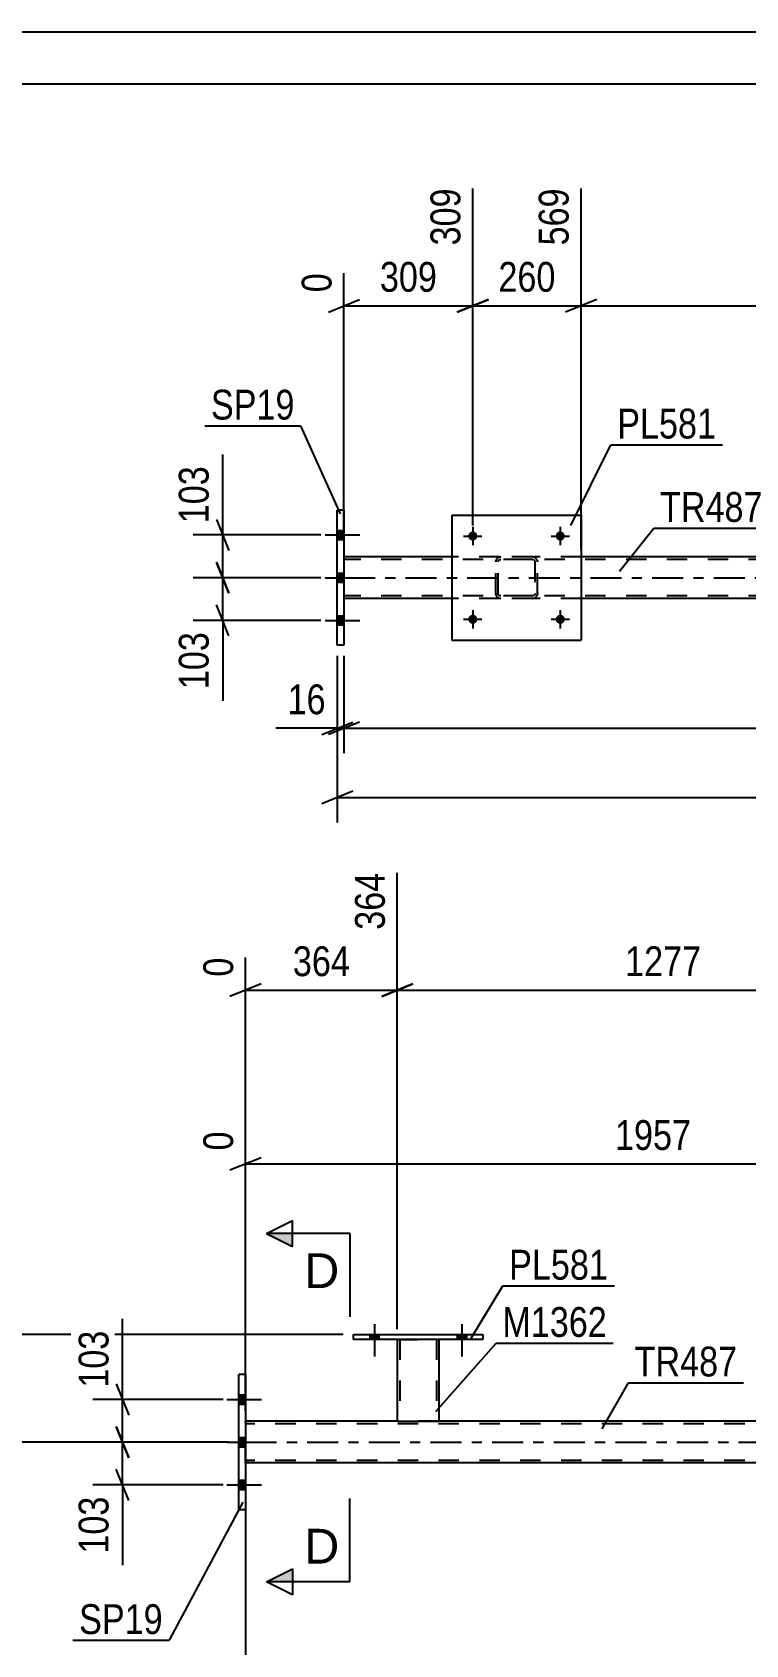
# Model space of a CAD drawing. Header units: millimetres. Extents: x 0 to 841, y 0 to 594.
# Drawn here: x 85.4 to 153.9, y 439.1 to 594 of the extents above; entities that cross this region are included whole.
import ezdxf

# ---------------------------------------------------------------- set-up
doc = ezdxf.new("R2010")
doc.units = ezdxf.units.MM
doc.linetypes.add('DXK_LINE_DOT2', pattern=[3.9198, 1.9599, -1.9599])
doc.linetypes.add('DXK_LINE_DOT3', pattern=[5.9187, 2.979, -0.9799, 0.9799, -0.9799])
doc.styles.add('Arial', font='ARIAL.TTF', dxfattribs={"height": 0.2})
doc.styles.add('Arial Narrow', font='ARIALN.TTF', dxfattribs={"height": 0.2})

# ---------------------------------------------------------------- blocks, each defined once
blk = doc.blocks.new('Unknown-318894806-1133')
at = {"color": 5, "linetype": 'Continuous'}
for p, q in [((841, 594), (0, 594)), ((836, 589), (5, 589))]:
    blk.add_line(p, q, dxfattribs=at)
blk = doc.blocks.new('Part-318894806-4812 - 4784')
at = {"color": 2, "linetype": 'Continuous'}
for p, q in [((115.36, 548.1), (114.72, 548.1)), ((114.72, 535.1), (114.72, 548.1)), ((115.36, 548.1), (115.36, 535.1)), ((115.36, 535.1), (114.72, 535.1))]:
    blk.add_line(p, q, dxfattribs=at)
blk = doc.blocks.new('Part-318894806-4909 - 4784')
at = {"color": 2, "linetype": 'Continuous'}
for p, q in [((125.73, 547.6), (125.73, 535.6)), ((125.73, 547.6), (138.13, 547.6)), ((138.13, 547.6), (138.13, 535.6)), ((125.73, 535.6), (138.13, 535.6))]:
    blk.add_line(p, q, dxfattribs=at)
blk = doc.blocks.new('Part-318894806-4910 - 4784')
at = {"color": 7, "linetype": 'DXK_LINE_DOT2'}
for p, q in [((129.93, 543.12), (129.97, 543.3)), ((129.97, 543.3), (129.93, 543.12)), ((129.93, 540.08), (129.93, 543.12)), ((130.17, 543.12), (130.19, 543.21)), ((130.17, 540.08), (130.17, 543.12)), ((130.19, 543.21), (130.24, 543.29)), ((130.23, 543.56), (130.41, 543.6)), ((130.41, 543.6), (130.23, 543.56)), ((130.24, 543.29), (130.32, 543.34)), ((130.32, 543.34), (130.41, 543.36)), ((133.45, 543.6), (130.41, 543.6)), ((133.45, 543.36), (130.41, 543.36)), ((133.45, 543.6), (133.64, 543.56)), ((133.64, 543.56), (133.45, 543.6)), ((133.45, 543.36), (133.55, 543.34)), ((133.55, 543.34), (133.62, 543.29)), ((133.62, 543.29), (133.68, 543.21)), ((133.68, 543.21), (133.69, 543.12)), ((133.69, 543.12), (133.69, 540.08)), ((133.9, 543.3), (133.93, 543.12)), ((133.93, 543.12), (133.9, 543.3)), ((133.93, 540.08), (133.93, 543.12)), ((129.97, 539.9), (129.93, 540.08)), ((129.93, 540.08), (129.97, 539.9)), ((130.19, 539.99), (130.17, 540.08)), ((130.24, 539.91), (130.19, 539.99)), ((130.41, 539.6), (130.23, 539.64)), ((130.23, 539.64), (130.41, 539.6)), ((130.32, 539.86), (130.24, 539.91)), ((130.41, 539.84), (130.32, 539.86)), ((133.45, 539.84), (130.41, 539.84)), ((133.45, 539.6), (130.41, 539.6)), ((133.55, 539.86), (133.45, 539.84)), ((133.64, 539.64), (133.45, 539.6)), ((133.45, 539.6), (133.64, 539.64)), ((133.62, 539.91), (133.55, 539.86)), ((133.68, 539.99), (133.62, 539.91)), ((133.69, 540.08), (133.68, 539.99)), ((133.93, 540.08), (133.9, 539.9)), ((133.9, 539.9), (133.93, 540.08))]:
    blk.add_line(p, q, dxfattribs=at)
for centre, start, end in [((130.41, 543.12), 112.5, 157.5), ((130.41, 543.12), 112.5, 157.5), ((133.45, 543.12), 22.5, 67.5), ((133.45, 543.12), 22.5, 67.5), ((130.41, 540.08), 202.5, 247.5), ((130.41, 540.08), 202.5, 247.5), ((133.45, 540.08), 292.5, 337.5), ((133.45, 540.08), 292.5, 337.5)]:
    blk.add_arc(centre, 0.48, start, end, dxfattribs=at)
blk = doc.blocks.new('Bolt-318894806-4935 - 4784')
at = {"linetype": 'Continuous'}
for points in [[(128.17, 537.6, -1), (127.29, 537.6, -1)], [(136.57, 537.6, -1), (135.69, 537.6, -1)]]:
    blk.add_hatch(color=1, dxfattribs=at).paths.add_polyline_path(points)
at = {"color": 1, "linetype": 'Continuous'}
for p, q in [((126.85, 537.6), (128.61, 537.6)), ((127.73, 538.48), (127.73, 536.72)), ((135.25, 537.6), (137.01, 537.6)), ((136.13, 538.48), (136.13, 536.72))]:
    blk.add_line(p, q, dxfattribs=at)
blk = doc.blocks.new('Bolt-318894806-4936 - 4784')
at = {"linetype": 'Continuous'}
for points in [[(128.17, 545.6, -1), (127.29, 545.6, -1)], [(136.57, 545.6, -1), (135.69, 545.6, -1)]]:
    blk.add_hatch(color=1, dxfattribs=at).paths.add_polyline_path(points)
at = {"color": 1, "linetype": 'Continuous'}
for p, q in [((126.85, 545.6), (128.61, 545.6)), ((127.73, 546.48), (127.73, 544.72)), ((135.25, 545.6), (137.01, 545.6)), ((136.13, 546.48), (136.13, 544.72))]:
    blk.add_line(p, q, dxfattribs=at)
blk = doc.blocks.new('Bolt-318894806-4957 - 4784')
at = {"linetype": 'Continuous'}
for points in [[(115.36, 545.26), (115.36, 546.14), (114.72, 546.14), (114.72, 545.26)], [(115.36, 545.26), (115.36, 546.14), (114.72, 546.14), (114.72, 545.26)], [(115.36, 545.26), (115.36, 546.14), (114.72, 546.14), (114.72, 545.26)], [(115.36, 541.16), (115.36, 542.04), (114.72, 542.04), (114.72, 541.16)], [(115.36, 541.16), (115.36, 542.04), (114.72, 542.04), (114.72, 541.16)], [(115.36, 537.06), (115.36, 537.94), (114.72, 537.94), (114.72, 537.06)], [(115.36, 537.06), (115.36, 537.94), (114.72, 537.94), (114.72, 537.06)], [(115.36, 537.06), (115.36, 537.94), (114.72, 537.94), (114.72, 537.06)]]:
    blk.add_hatch(color=1, dxfattribs=at).paths.add_polyline_path(points)
at = {"color": 1, "linetype": 'Continuous'}
for p, q in [((113.56, 545.7), (116.88, 545.7)), ((113.56, 545.7), (116.88, 545.7)), ((113.56, 545.7), (116.88, 545.7)), ((114.72, 546.14), (115.36, 546.14)), ((114.72, 546.14), (115.36, 546.14)), ((114.72, 546.14), (115.36, 546.14)), ((114.72, 545.26), (115.36, 545.26)), ((114.72, 545.26), (115.36, 545.26)), ((114.72, 545.26), (115.36, 545.26)), ((113.56, 541.6), (116.88, 541.6)), ((113.56, 541.6), (116.88, 541.6)), ((114.72, 542.04), (115.36, 542.04)), ((114.72, 542.04), (115.36, 542.04)), ((114.72, 541.16), (115.36, 541.16)), ((114.72, 541.16), (115.36, 541.16)), ((114.72, 537.94), (115.36, 537.94)), ((114.72, 537.94), (115.36, 537.94)), ((114.72, 537.94), (115.36, 537.94)), ((113.56, 537.5), (116.88, 537.5)), ((113.56, 537.5), (116.88, 537.5)), ((113.56, 537.5), (116.88, 537.5)), ((114.72, 537.06), (115.36, 537.06)), ((114.72, 537.06), (115.36, 537.06)), ((114.72, 537.06), (115.36, 537.06))]:
    blk.add_line(p, q, dxfattribs=at)
blk = doc.blocks.new('Part-318894806-4962 - 4784')
at = {"color": 2, "linetype": 'Continuous'}
for p, q in [((125.73, 543.6), (115.36, 543.6)), ((176.81, 543.6), (138.13, 543.6)), ((125.73, 539.6), (115.36, 539.6)), ((176.81, 539.6), (138.13, 539.6))]:
    blk.add_line(p, q, dxfattribs=at)
at = {"color": 7, "linetype": 'DXK_LINE_DOT2'}
for p, q in [((115.36, 543.6), (115.36, 539.6)), ((716.7, 543.36), (115.36, 543.36)), ((138.13, 543.6), (125.73, 543.6)), ((716.7, 539.84), (115.36, 539.84)), ((138.13, 539.6), (125.73, 539.6))]:
    blk.add_line(p, q, dxfattribs=at)
at = {"color": 7, "linetype": 'DXK_LINE_DOT3'}
blk.add_line((115.36, 541.6), (716.7, 541.6), dxfattribs=at)
blk = doc.blocks.new('Part-318894806-3388 - 3231')
at = {"color": 2, "linetype": 'Continuous'}
for p, q in [((116.28, 468.88), (128.68, 468.88)), ((116.28, 468.4), (116.28, 468.88)), ((128.68, 468.4), (116.28, 468.4)), ((128.68, 468.88), (128.68, 468.4))]:
    blk.add_line(p, q, dxfattribs=at)
blk = doc.blocks.new('Part-318894806-3382 - 3231')
at = {"color": 2, "linetype": 'Continuous'}
for p, q in [((139.78, 334.55), (184.18, 456.55)), ((188.44, 456.55), (184.18, 456.55)), ((144.04, 334.55), (186.89, 452.3)), ((143.72, 334.55), (139.78, 334.55)), ((144, 334.55), (143.72, 334.55)), ((144.04, 334.55), (144, 334.55))]:
    blk.add_line(p, q, dxfattribs=at)
at = {"color": 7, "linetype": 'DXK_LINE_DOT2'}
for p, q in [((140.04, 334.55), (184.44, 456.55)), ((143.78, 334.55), (188.18, 456.55)), ((186.89, 452.3), (188.44, 456.55)), ((143.72, 334.55), (143.89, 334.55))]:
    blk.add_line(p, q, dxfattribs=at)
blk = doc.blocks.new('Bolt-318894806-3420 - 3231')
at = {"linetype": 'Continuous'}
for points in [[(117.84, 468.4), (118.72, 468.4), (118.72, 468.88), (117.84, 468.88)], [(126.24, 468.4), (127.12, 468.4), (127.12, 468.88), (126.24, 468.88)]]:
    blk.add_hatch(color=1, dxfattribs=at).paths.add_polyline_path(points)
at = {"color": 1, "linetype": 'Continuous'}
for p, q in [((118.28, 469.88), (118.28, 466.76)), ((126.68, 469.88), (126.68, 466.76)), ((117.84, 468.88), (117.84, 468.4)), ((118.72, 468.88), (118.72, 468.4)), ((126.24, 468.88), (126.24, 468.4)), ((127.12, 468.88), (127.12, 468.4))]:
    blk.add_line(p, q, dxfattribs=at)
blk = doc.blocks.new('Bolt-318894806-3425 - 3231')
at = {"linetype": 'Continuous'}
for points in [[(117.84, 468.4), (118.72, 468.4), (118.72, 468.88), (117.84, 468.88)], [(126.24, 468.4), (127.12, 468.4), (127.12, 468.88), (126.24, 468.88)]]:
    blk.add_hatch(color=1, dxfattribs=at).paths.add_polyline_path(points)
at = {"color": 1, "linetype": 'Continuous'}
for p, q in [((118.28, 469.88), (118.28, 466.76)), ((126.68, 469.88), (126.68, 466.76)), ((117.84, 468.88), (117.84, 468.4)), ((118.72, 468.88), (118.72, 468.4)), ((126.24, 468.88), (126.24, 468.4)), ((127.12, 468.88), (127.12, 468.4))]:
    blk.add_line(p, q, dxfattribs=at)
blk = doc.blocks.new('Part-318894806-3461 - 3231')
at = {"color": 2, "linetype": 'Continuous'}
for p, q in [((105.91, 465.05), (105.27, 465.05)), ((105.27, 452.05), (105.27, 465.05)), ((105.91, 465.05), (105.91, 452.05)), ((105.91, 452.05), (105.27, 452.05))]:
    blk.add_line(p, q, dxfattribs=at)
blk = doc.blocks.new('Part-318894806-3501 - 3231')
at = {"color": 2, "linetype": 'Continuous'}
for p, q in [((120.48, 468.4), (120.48, 460.55)), ((124.48, 468.4), (124.48, 460.55)), ((120.48, 460.55), (124.44, 460.55)), ((124.48, 460.55), (124.44, 460.55))]:
    blk.add_line(p, q, dxfattribs=at)
at = {"color": 7, "linetype": 'DXK_LINE_DOT2'}
for p, q in [((120.48, 468.4), (124.48, 468.4)), ((120.48, 468.4), (120.48, 468.4)), ((120.48, 468.4), (120.48, 468.4)), ((120.72, 468.4), (120.72, 460.55)), ((124.24, 468.4), (124.24, 460.55)), ((124.48, 468.4), (124.48, 468.4)), ((124.48, 468.4), (124.48, 468.4)), ((124.22, 460.55), (124.24, 460.55))]:
    blk.add_line(p, q, dxfattribs=at)
blk = doc.blocks.new('Part-318894806-3655 - 3231')
at = {"color": 2, "linetype": 'Continuous'}
for p, q in [((120.48, 460.55), (105.91, 460.55)), ((171.56, 460.55), (124.48, 460.55)), ((184.18, 456.55), (105.91, 456.55))]:
    blk.add_line(p, q, dxfattribs=at)
at = {"color": 7, "linetype": 'DXK_LINE_DOT2'}
for p, q in [((105.91, 456.55), (105.91, 460.55)), ((749.65, 460.31), (105.91, 460.31)), ((124.48, 460.55), (120.48, 460.55)), ((749.65, 456.79), (105.91, 456.79))]:
    blk.add_line(p, q, dxfattribs=at)
at = {"color": 7, "linetype": 'DXK_LINE_DOT3'}
blk.add_line((105.91, 458.55), (749.65, 458.55), dxfattribs=at)
blk = doc.blocks.new('Bolt-318894806-3570 - 3231')
at = {"linetype": 'Continuous'}
for points in [[(105.91, 462.21), (105.91, 463.09), (105.27, 463.09), (105.27, 462.21)], [(105.91, 462.21), (105.91, 463.09), (105.27, 463.09), (105.27, 462.21)], [(105.91, 462.21), (105.91, 463.09), (105.27, 463.09), (105.27, 462.21)], [(105.91, 458.11), (105.91, 458.99), (105.27, 458.99), (105.27, 458.11)], [(105.91, 458.11), (105.91, 458.99), (105.27, 458.99), (105.27, 458.11)], [(105.91, 454.01), (105.91, 454.89), (105.27, 454.89), (105.27, 454.01)], [(105.91, 454.01), (105.91, 454.89), (105.27, 454.89), (105.27, 454.01)], [(105.91, 454.01), (105.91, 454.89), (105.27, 454.89), (105.27, 454.01)]]:
    blk.add_hatch(color=1, dxfattribs=at).paths.add_polyline_path(points)
at = {"color": 1, "linetype": 'Continuous'}
for p, q in [((104.11, 462.65), (107.43, 462.65)), ((104.11, 462.65), (107.43, 462.65)), ((104.11, 462.65), (107.43, 462.65)), ((105.27, 463.09), (105.91, 463.09)), ((105.27, 463.09), (105.91, 463.09)), ((105.27, 463.09), (105.91, 463.09)), ((105.27, 462.21), (105.91, 462.21)), ((105.27, 462.21), (105.91, 462.21)), ((105.27, 462.21), (105.91, 462.21)), ((105.27, 458.99), (105.91, 458.99)), ((105.27, 458.99), (105.91, 458.99)), ((104.11, 458.55), (107.43, 458.55)), ((104.11, 458.55), (107.43, 458.55)), ((105.27, 458.11), (105.91, 458.11)), ((105.27, 458.11), (105.91, 458.11)), ((104.11, 454.45), (107.43, 454.45)), ((104.11, 454.45), (107.43, 454.45)), ((104.11, 454.45), (107.43, 454.45)), ((105.27, 454.89), (105.91, 454.89)), ((105.27, 454.89), (105.91, 454.89)), ((105.27, 454.89), (105.91, 454.89)), ((105.27, 454.01), (105.91, 454.01)), ((105.27, 454.01), (105.91, 454.01)), ((105.27, 454.01), (105.91, 454.01))]:
    blk.add_line(p, q, dxfattribs=at)
blk = doc.blocks.new('StraightDimension-318894806-5026 - 4784')
at = {"color": 7, "linetype": 'Continuous'}
for p, q in [((115.36, 534.1), (115.36, 524.73)), ((116.86, 527.73), (113.86, 526.53)), ((115.36, 527.13), (753.82, 527.13))]:
    blk.add_line(p, q, dxfattribs=at)
blk = doc.blocks.new('StraightDimension-318894806-5036 - 4784')
at = {"color": 7, "linetype": 'Continuous'}
for p, q in [((114.72, 534.1), (114.72, 524.73)), ((115.36, 534.1), (115.36, 524.73)), ((113.22, 526.53), (116.22, 527.73)), ((116.86, 527.73), (113.86, 526.53)), ((114.72, 527.13), (115.36, 527.13))]:
    blk.add_line(p, q, dxfattribs=at)
at = {"color": 0}
blk.add_wipeout([(114.2, 527.88), (114.2, 532.08), (109.34, 532.08), (109.34, 527.88)], dxfattribs=at)
at = {"color": 7, "linetype": 'Continuous'}
blk.add_line((114.72, 527.13), (108.82, 527.13), dxfattribs=at)
blk.add_line((114.72, 527.13), (108.82, 527.13), dxfattribs=at)
at = {"color": 3, "style": 'Arial Narrow'}
blk.add_text('16', height=2.863, dxfattribs=at).set_placement((109.94, 528.48))
blk = doc.blocks.new('StraightDimension-318894806-5068 - 4784')
at = {"color": 7, "linetype": 'Continuous'}
for p, q in [((103.11, 547.2), (104.31, 544.2)), ((113.14, 545.7), (100.86, 545.7)), ((103.71, 541.6), (103.71, 545.7)), ((104.31, 540.1), (103.11, 543.1)), ((113.14, 541.6), (100.86, 541.6))]:
    blk.add_line(p, q, dxfattribs=at)
at = {"color": 0}
blk.add_wipeout([(102.96, 552.91), (98.76, 552.91), (98.76, 546.23), (102.96, 546.23)], dxfattribs=at)
at = {"color": 7, "linetype": 'Continuous'}
blk.add_line((103.71, 545.7), (103.71, 553.43), dxfattribs=at)
blk.add_line((103.71, 545.7), (103.71, 553.43), dxfattribs=at)
at = {"color": 3, "style": 'Arial Narrow'}
blk.add_text('103', height=2.863, rotation=90.0002, dxfattribs=at).set_placement((102.36, 546.83))
blk = doc.blocks.new('StraightDimension-318894806-5081 - 4784')
at = {"color": 7, "linetype": 'Continuous'}
for p, q in [((103.11, 543.1), (104.31, 540.1)), ((113.14, 541.6), (100.86, 541.6)), ((103.71, 537.5), (103.71, 541.6)), ((104.31, 536), (103.11, 539)), ((113.14, 537.5), (100.86, 537.5))]:
    blk.add_line(p, q, dxfattribs=at)
at = {"color": 0}
blk.add_wipeout([(102.96, 536.98), (98.76, 536.98), (98.76, 530.29), (102.96, 530.29)], dxfattribs=at)
at = {"color": 7, "linetype": 'Continuous'}
blk.add_line((103.71, 537.5), (103.71, 529.77), dxfattribs=at)
blk.add_line((103.71, 537.5), (103.71, 529.77), dxfattribs=at)
at = {"color": 3, "style": 'Arial Narrow'}
blk.add_text('103', height=2.863, rotation=90.0002, dxfattribs=at).set_placement((102.36, 530.89))
blk = doc.blocks.new('StraightDimension-318894806-5095 - 4784')
at = {"color": 7, "linetype": 'Continuous'}
for p, q in [((127.73, 546.6), (127.73, 579)), ((115.36, 545.21), (115.36, 570.85)), ((113.86, 567.12), (116.86, 568.32)), ((115.36, 567.72), (127.73, 567.72)), ((129.23, 568.32), (126.23, 567.12))]:
    blk.add_line(p, q, dxfattribs=at)
at = {"color": 0}
blk.add_wipeout([(124.89, 568.47), (124.89, 572.67), (118.21, 572.67), (118.21, 568.47)], dxfattribs=at)
at = {"color": 0, "linetype": 'Continuous'}
blk.add_wipeout([(114.76, 571.45), (110.56, 571.45), (110.56, 568.42), (114.76, 568.42)], dxfattribs=at)
at = {"color": 3, "style": 'Arial Narrow'}
blk.add_text('309', height=2.863, dxfattribs=at).set_placement((118.81, 569.07))
at = {"color": 3, "linetype": 'Continuous', "style": 'Arial Narrow'}
blk.add_text('0', height=2.86, rotation=90.0002, dxfattribs=at).set_placement((114.16, 569.02))
at = {"color": 0, "linetype": 'Continuous'}
blk.add_wipeout([(127.13, 579.6), (122.93, 579.6), (122.93, 572.92), (127.13, 572.92)], dxfattribs=at)
at = {"color": 3, "linetype": 'Continuous', "style": 'Arial Narrow'}
blk.add_text('309', height=2.863, rotation=90.0002, dxfattribs=at).set_placement((126.53, 573.52))
blk = doc.blocks.new('StraightDimension-318894806-5108 - 4784')
at = {"color": 7, "linetype": 'Continuous'}
for p, q in [((127.73, 546.6), (127.73, 579)), ((138.13, 544.28), (138.13, 579)), ((126.23, 567.12), (129.23, 568.32)), ((127.73, 567.72), (138.13, 567.72)), ((139.63, 568.32), (136.63, 567.12))]:
    blk.add_line(p, q, dxfattribs=at)
at = {"color": 0}
blk.add_wipeout([(136.28, 568.47), (136.28, 572.67), (129.59, 572.67), (129.59, 568.47)], dxfattribs=at)
at = {"color": 3, "style": 'Arial Narrow'}
blk.add_text('260', height=2.863, dxfattribs=at).set_placement((130.19, 569.07))
at = {"color": 0, "linetype": 'Continuous'}
blk.add_wipeout([(137.53, 579.6), (133.33, 579.6), (133.33, 572.92), (137.53, 572.92)], dxfattribs=at)
at = {"color": 3, "linetype": 'Continuous', "style": 'Arial Narrow'}
blk.add_text('569', height=2.863, rotation=90.0002, dxfattribs=at).set_placement((136.93, 573.52))
blk = doc.blocks.new('StraightDimension-318894806-5121 - 4784')
at = {"color": 7, "linetype": 'Continuous'}
for p, q in [((138.13, 544.28), (138.13, 579)), ((178.81, 546.6), (178.81, 576.33)), ((139.63, 568.32), (136.63, 567.12)), ((138.13, 567.72), (178.81, 567.72)), ((177.31, 567.12), (180.31, 568.32))]:
    blk.add_line(p, q, dxfattribs=at)
at = {"color": 0, "linetype": 'Continuous'}
blk.add_wipeout([(178.21, 576.93), (174.01, 576.93), (174.01, 568.42), (178.21, 568.42)], dxfattribs=at)
at = {"color": 0}
blk.add_wipeout([(162.73, 568.47), (162.73, 572.67), (154.22, 572.67), (154.22, 568.47)], dxfattribs=at)
at = {"color": 3, "linetype": 'Continuous', "style": 'Arial Narrow'}
blk.add_text('1586', height=2.863, rotation=90.0002, dxfattribs=at).set_placement((177.61, 569.02))
at = {"color": 3, "style": 'Arial Narrow'}
blk.add_text('1017', height=2.863, dxfattribs=at).set_placement((154.82, 569.07))
blk = doc.blocks.new('StraightDimension-318894806-5602 - 4784')
at = {"color": 7, "linetype": 'Continuous'}
for p, q in [((114.72, 534.1), (114.72, 518.08)), ((116.22, 521.08), (113.22, 519.88)), ((114.72, 520.48), (754.46, 520.48))]:
    blk.add_line(p, q, dxfattribs=at)
blk = doc.blocks.new('StraightDimension-318894806-4402 - 3231')
at = {"color": 7, "linetype": 'Continuous'}
for p, q in [((184.18, 457.55), (184.18, 493.88)), ((105.91, 461.55), (105.91, 488.4)), ((107.41, 485.87), (104.41, 484.67)), ((105.91, 485.27), (184.18, 485.27)), ((182.68, 484.67), (185.68, 485.87))]:
    blk.add_line(p, q, dxfattribs=at)
at = {"color": 0, "linetype": 'Continuous'}
for points in [[(183.58, 494.48), (179.38, 494.48), (179.38, 485.97), (183.58, 485.97)], [(105.31, 489), (101.11, 489), (101.11, 485.97), (105.31, 485.97)]]:
    blk.add_wipeout(points, dxfattribs=at)
at = {"color": 0}
blk.add_wipeout([(149.3, 486.02), (149.3, 490.22), (140.79, 490.22), (140.79, 486.02)], dxfattribs=at)
at = {"color": 3, "linetype": 'Continuous', "style": 'Arial Narrow'}
for s, height, p in [('1957', 2.863, (182.98, 486.57)), ('0', 2.86, (104.71, 486.57))]:
    blk.add_text(s, height=height, rotation=90.0002, dxfattribs=at).set_placement(p)
at = {"color": 3, "style": 'Arial Narrow'}
blk.add_text('1957', height=2.863, dxfattribs=at).set_placement((141.39, 486.62))
blk = doc.blocks.new('StraightDimension-318894806-4098 - 3231')
at = {"color": 7, "linetype": 'Continuous'}
for p, q in [((105.91, 455.55), (105.91, 396.27)), ((87.49, 335.55), (87.49, 401.52)), ((88.99, 399.27), (85.99, 398.07)), ((87.49, 398.67), (105.91, 398.67)), ((104.41, 398.07), (107.41, 399.27))]:
    blk.add_line(p, q, dxfattribs=at)
at = {"color": 0}
blk.add_wipeout([(100.96, 399.42), (100.96, 403.62), (92.44, 403.62), (92.44, 399.42)], dxfattribs=at)
at = {"color": 3, "style": 'Arial Narrow'}
blk.add_text('1146', height=2.863, dxfattribs=at).set_placement((93.04, 400.02))
blk = doc.blocks.new('StraightDimension-318894806-3991 - 3231')
at = {"color": 7, "linetype": 'Continuous'}
for p, q in [((63.08, 467.38), (61.88, 470.38)), ((115.28, 468.88), (59.63, 468.88)), ((62.48, 324.96), (62.48, 468.88)), ((61.88, 326.46), (63.08, 323.46)), ((217.71, 324.96), (59.63, 324.96))]:
    blk.add_line(p, q, dxfattribs=at)
at = {"color": 0}
blk.add_wipeout([(61.73, 401.17), (57.53, 401.17), (57.53, 392.66), (61.73, 392.66)], dxfattribs=at)
at = {"color": 3, "style": 'Arial Narrow'}
blk.add_text('3598', height=2.863, rotation=90.0002, dxfattribs=at).set_placement((61.13, 393.26))
blk = doc.blocks.new('StraightDimension-318894806-3970 - 3231')
at = {"color": 7, "linetype": 'Continuous'}
for p, q in [((120.48, 469.4), (120.48, 513.25)), ((171.56, 469.4), (171.56, 510.58)), ((121.98, 502.57), (118.98, 501.37)), ((120.48, 501.97), (171.56, 501.97)), ((170.06, 501.37), (173.06, 502.57))]:
    blk.add_line(p, q, dxfattribs=at)
at = {"color": 0, "linetype": 'Continuous'}
blk.add_wipeout([(170.96, 511.18), (166.76, 511.18), (166.76, 502.67), (170.96, 502.67)], dxfattribs=at)
at = {"color": 0}
blk.add_wipeout([(150.28, 502.72), (150.28, 506.92), (141.76, 506.92), (141.76, 502.72)], dxfattribs=at)
at = {"color": 3, "linetype": 'Continuous', "style": 'Arial Narrow'}
blk.add_text('1641', height=2.863, rotation=90.0002, dxfattribs=at).set_placement((170.36, 503.27))
at = {"color": 3, "style": 'Arial Narrow'}
blk.add_text('1277', height=2.863, dxfattribs=at).set_placement((142.36, 503.32))
blk = doc.blocks.new('StraightDimension-318894806-3980 - 3231')
at = {"color": 7, "linetype": 'Continuous'}
for p, q in [((120.48, 469.4), (120.48, 513.25)), ((105.91, 461.55), (105.91, 505.1)), ((107.41, 502.57), (104.41, 501.37)), ((105.91, 501.97), (120.48, 501.97)), ((118.98, 501.37), (121.98, 502.57))]:
    blk.add_line(p, q, dxfattribs=at)
at = {"color": 0}
blk.add_wipeout([(116.54, 502.72), (116.54, 506.92), (109.85, 506.92), (109.85, 502.72)], dxfattribs=at)
at = {"color": 0, "linetype": 'Continuous'}
blk.add_wipeout([(105.31, 505.7), (101.11, 505.7), (101.11, 502.67), (105.31, 502.67)], dxfattribs=at)
at = {"color": 3, "style": 'Arial Narrow'}
blk.add_text('364', height=2.863, dxfattribs=at).set_placement((110.45, 503.32))
at = {"color": 3, "linetype": 'Continuous', "style": 'Arial Narrow'}
blk.add_text('0', height=2.86, rotation=90.0002, dxfattribs=at).set_placement((104.71, 503.27))
at = {"color": 0, "linetype": 'Continuous'}
blk.add_wipeout([(119.88, 513.85), (115.68, 513.85), (115.68, 507.17), (119.88, 507.17)], dxfattribs=at)
at = {"color": 3, "linetype": 'Continuous', "style": 'Arial Narrow'}
blk.add_text('364', height=2.863, rotation=90.0002, dxfattribs=at).set_placement((119.28, 507.77))
blk = doc.blocks.new('StraightDimension-318894806-4039 - 3231')
at = {"color": 7, "linetype": 'Continuous'}
for p, q in [((93.49, 460.05), (94.69, 457.05)), ((103.77, 458.55), (91.24, 458.55)), ((94.09, 454.45), (94.09, 458.55)), ((94.69, 452.95), (93.49, 455.95)), ((103.77, 454.45), (91.24, 454.45))]:
    blk.add_line(p, q, dxfattribs=at)
at = {"color": 0}
blk.add_wipeout([(93.34, 453.93), (89.14, 453.93), (89.14, 447.24), (93.34, 447.24)], dxfattribs=at)
at = {"color": 7, "linetype": 'Continuous'}
blk.add_line((94.09, 454.45), (94.09, 446.72), dxfattribs=at)
blk.add_line((94.09, 454.45), (94.09, 446.72), dxfattribs=at)
at = {"color": 3, "style": 'Arial Narrow'}
blk.add_text('103', height=2.863, rotation=90.0002, dxfattribs=at).set_placement((92.74, 447.84))
blk = doc.blocks.new('StraightDimension-318894806-4049 - 3231')
at = {"color": 7, "linetype": 'Continuous'}
for p, q in [((93.49, 464.15), (94.69, 461.15)), ((103.77, 462.65), (91.24, 462.65)), ((94.09, 458.55), (94.09, 462.65)), ((94.69, 457.05), (93.49, 460.05)), ((103.77, 458.55), (91.24, 458.55))]:
    blk.add_line(p, q, dxfattribs=at)
at = {"color": 0}
blk.add_wipeout([(93.34, 469.86), (89.14, 469.86), (89.14, 463.18), (93.34, 463.18)], dxfattribs=at)
at = {"color": 7, "linetype": 'Continuous'}
blk.add_line((94.09, 462.65), (94.09, 470.39), dxfattribs=at)
blk.add_line((94.09, 462.65), (94.09, 470.39), dxfattribs=at)
at = {"color": 3, "style": 'Arial Narrow'}
blk.add_text('103', height=2.863, rotation=90.0002, dxfattribs=at).set_placement((92.74, 463.78))
blk = doc.blocks.new('StraightDimension-318894806-4109 - 3231')
at = {"color": 7, "linetype": 'Continuous'}
for p, q in [((70.95, 457.05), (69.75, 460.05)), ((104.27, 458.55), (67.5, 458.55)), ((70.35, 332.55), (70.35, 458.55)), ((69.75, 334.05), (70.95, 331.05)), ((85.85, 332.55), (67.5, 332.55))]:
    blk.add_line(p, q, dxfattribs=at)
at = {"color": 0}
blk.add_wipeout([(69.6, 399.81), (65.4, 399.81), (65.4, 391.3), (69.6, 391.3)], dxfattribs=at)
at = {"color": 3, "style": 'Arial Narrow'}
blk.add_text('3150', height=2.863, rotation=90.0002, dxfattribs=at).set_placement((69, 391.9))
blk = doc.blocks.new('Mark-318894806-4808 - 4784')
at = {"color": 0}
blk.add_wipeout([(110.61, 556.79), (110.61, 559.79), (102.58, 559.79), (102.58, 556.79)], dxfattribs=at)
blk.add_wipeout([(110.61, 556.79), (110.61, 559.79), (102.58, 559.79), (102.58, 556.79)], dxfattribs=at)
at = {"color": 30, "linetype": 'Continuous'}
for p in [(101.98, 556.19), (115.04, 547.74)]:
    blk.add_line(p, (111.21, 556.19), dxfattribs=at)
at = {"color": 3, "style": 'Arial Narrow'}
blk.add_text('SP19', height=2.863, dxfattribs=at).set_placement((102.58, 556.79))
blk = doc.blocks.new('Mark-318894806-4905 - 4784')
at = {"color": 0}
blk.add_wipeout([(151.11, 554.97), (151.11, 557.97), (141.6, 557.97), (141.6, 554.97)], dxfattribs=at)
blk.add_wipeout([(151.11, 554.97), (151.11, 557.97), (141.6, 557.97), (141.6, 554.97)], dxfattribs=at)
at = {"color": 30, "linetype": 'Continuous'}
for p, q in [((137.15, 546.6), (141, 554.37)), ((141, 554.37), (151.71, 554.37))]:
    blk.add_line(p, q, dxfattribs=at)
at = {"color": 3, "style": 'Arial Narrow'}
blk.add_text('PL581', height=2.863, dxfattribs=at).set_placement((141.6, 554.97))
blk = doc.blocks.new('Mark-318894806-4958 - 4784')
at = {"color": 0}
blk.add_wipeout([(155.58, 546.96), (155.58, 549.96), (145.71, 549.96), (145.71, 546.96)], dxfattribs=at)
blk.add_wipeout([(155.58, 546.96), (155.58, 549.96), (145.71, 549.96), (145.71, 546.96)], dxfattribs=at)
at = {"color": 30, "linetype": 'Continuous'}
for p, q in [((141.81, 542.24), (145.11, 546.36)), ((145.11, 546.36), (156.18, 546.36))]:
    blk.add_line(p, q, dxfattribs=at)
at = {"color": 3, "style": 'Arial Narrow'}
blk.add_text('TR487', height=2.863, dxfattribs=at).set_placement((145.71, 546.96))
blk = doc.blocks.new('Mark-318894806-3384 - 3231')
at = {"color": 0}
blk.add_wipeout([(140.73, 474.16), (140.73, 477.16), (131.22, 477.16), (131.22, 474.16)], dxfattribs=at)
blk.add_wipeout([(140.73, 474.16), (140.73, 477.16), (131.22, 477.16), (131.22, 474.16)], dxfattribs=at)
at = {"color": 30, "linetype": 'Continuous'}
for p, q in [((127.56, 468.55), (130.62, 473.56)), ((130.62, 473.56), (141.33, 473.56))]:
    blk.add_line(p, q, dxfattribs=at)
at = {"color": 3, "style": 'Arial Narrow'}
blk.add_text('PL581', height=2.863, dxfattribs=at).set_placement((131.22, 474.16))
blk = doc.blocks.new('Mark-318894806-3457 - 3231')
at = {"color": 0}
blk.add_wipeout([(97.96, 440.11), (97.96, 443.11), (89.92, 443.11), (89.92, 440.11)], dxfattribs=at)
blk.add_wipeout([(97.96, 440.11), (97.96, 443.11), (89.92, 443.11), (89.92, 440.11)], dxfattribs=at)
at = {"color": 30, "linetype": 'Continuous'}
for p in [(105.66, 452.79), (89.32, 439.51)]:
    blk.add_line(p, (98.56, 439.51), dxfattribs=at)
at = {"color": 3, "style": 'Arial Narrow'}
blk.add_text('SP19', height=2.863, dxfattribs=at).set_placement((89.92, 440.11))
blk = doc.blocks.new('Mark-318894806-3497 - 3231')
at = {"color": 0}
blk.add_wipeout([(140.62, 468.66), (140.62, 471.66), (130.57, 471.66), (130.57, 468.66)], dxfattribs=at)
blk.add_wipeout([(140.62, 468.66), (140.62, 471.66), (130.57, 471.66), (130.57, 468.66)], dxfattribs=at)
at = {"color": 30, "linetype": 'Continuous'}
for p, q in [((124.17, 461.48), (129.97, 468.06)), ((129.97, 468.06), (141.22, 468.06))]:
    blk.add_line(p, q, dxfattribs=at)
at = {"color": 3, "style": 'Arial Narrow'}
blk.add_text('M1362', height=2.863, dxfattribs=at).set_placement((130.57, 468.66))
blk = doc.blocks.new('Mark-318894806-3651 - 3231')
at = {"color": 0}
blk.add_wipeout([(153.13, 464.86), (153.13, 467.86), (143.27, 467.86), (143.27, 464.86)], dxfattribs=at)
blk.add_wipeout([(153.13, 464.86), (153.13, 467.86), (143.27, 467.86), (143.27, 464.86)], dxfattribs=at)
at = {"color": 30, "linetype": 'Continuous'}
for p, q in [((140.14, 459.83), (142.67, 464.26)), ((142.67, 464.26), (153.73, 464.26))]:
    blk.add_line(p, q, dxfattribs=at)
at = {"color": 3, "style": 'Arial Narrow'}
blk.add_text('TR487', height=2.863, dxfattribs=at).set_placement((143.27, 464.86))
blk = doc.blocks.new('SectionMark-318894806-4695 - 3231')
at = {"linetype": 'Continuous'}
for points in [[(110.41, 478.6), (110.41, 477.35), (107.91, 478.6)], [(110.41, 446.38), (110.41, 445.13), (107.91, 445.13)]]:
    blk.add_hatch(color=6, dxfattribs=at).paths.add_polyline_path(points)
at = {"color": 6, "linetype": 'Continuous'}
for p, q in [((107.91, 478.6), (110.41, 479.85)), ((110.41, 477.35), (110.41, 479.85)), ((115.91, 478.6), (107.91, 478.6)), ((107.91, 478.6), (110.41, 477.35)), ((115.91, 478.6), (115.91, 470.6)), ((115.91, 445.13), (115.91, 453.13)), ((107.91, 445.13), (110.41, 446.38)), ((110.41, 446.38), (110.41, 443.88)), ((115.91, 445.13), (107.91, 445.13)), ((110.41, 443.88), (107.91, 445.13))]:
    blk.add_line(p, q, dxfattribs=at)
at = {"color": 0, "linetype": 'Continuous'}
for points in [[(114.91, 473.35), (114.91, 476.85), (111.54, 476.85), (111.54, 473.35)], [(114.91, 446.88), (114.91, 450.38), (111.54, 450.38), (111.54, 446.88)]]:
    blk.add_wipeout(points, dxfattribs=at)
at = {"color": 3, "linetype": 'Continuous', "style": 'Arial'}
for p in [(111.54, 473.35), (111.54, 446.88)]:
    blk.add_text('D', height=3.34, dxfattribs=at).set_placement(p)

msp = doc.modelspace()

# ---------------------------------------------------------------- block references
for name in ['Unknown-318894806-1133', 'Part-318894806-4812 - 4784', 'Part-318894806-4909 - 4784', 'Bolt-318894806-4957 - 4784', 'Part-318894806-4962 - 4784', 'Bolt-318894806-4936 - 4784', 'Part-318894806-4910 - 4784', 'Bolt-318894806-4935 - 4784', 'Bolt-318894806-3420 - 3231', 'Bolt-318894806-3425 - 3231', 'Part-318894806-3388 - 3231', 'Part-318894806-3501 - 3231', 'Part-318894806-3461 - 3231', 'Bolt-318894806-3570 - 3231', 'Part-318894806-3655 - 3231', 'Part-318894806-3382 - 3231']:
    msp.add_blockref(name, (0, 0))

# ---------------------------------------------------------------- next in the draw order: block references
for name in ['StraightDimension-318894806-5068 - 4784', 'StraightDimension-318894806-5026 - 4784', 'StraightDimension-318894806-4402 - 3231', 'StraightDimension-318894806-4098 - 3231']:
    msp.add_blockref(name, (0, 0))

# ---------------------------------------------------------------- next in the draw order: block references
for name in ['StraightDimension-318894806-5095 - 4784', 'StraightDimension-318894806-5036 - 4784', 'StraightDimension-318894806-3991 - 3231']:
    msp.add_blockref(name, (0, 0))

# ---------------------------------------------------------------- next in the draw order: block references
for name in ['StraightDimension-318894806-5108 - 4784', 'Mark-318894806-4808 - 4784', 'StraightDimension-318894806-5081 - 4784', 'StraightDimension-318894806-3970 - 3231', 'StraightDimension-318894806-4039 - 3231']:
    msp.add_blockref(name, (0, 0))

# ---------------------------------------------------------------- next in the draw order: block references
for name in ['StraightDimension-318894806-5121 - 4784', 'StraightDimension-318894806-5602 - 4784', 'StraightDimension-318894806-3980 - 3231', 'Mark-318894806-3384 - 3231']:
    msp.add_blockref(name, (0, 0))

# ---------------------------------------------------------------- next in the draw order: block references
for name in ['Mark-318894806-4905 - 4784', 'SectionMark-318894806-4695 - 3231', 'Mark-318894806-3497 - 3231', 'StraightDimension-318894806-4049 - 3231']:
    msp.add_blockref(name, (0, 0))

# ---------------------------------------------------------------- next in the draw order: block references
for name in ['Mark-318894806-4958 - 4784', 'Mark-318894806-3651 - 3231', 'StraightDimension-318894806-4109 - 3231']:
    msp.add_blockref(name, (0, 0))

# ---------------------------------------------------------------- next in the draw order: block references
msp.add_blockref('Mark-318894806-3457 - 3231', (0, 0))

doc.saveas('drawing.dxf')
